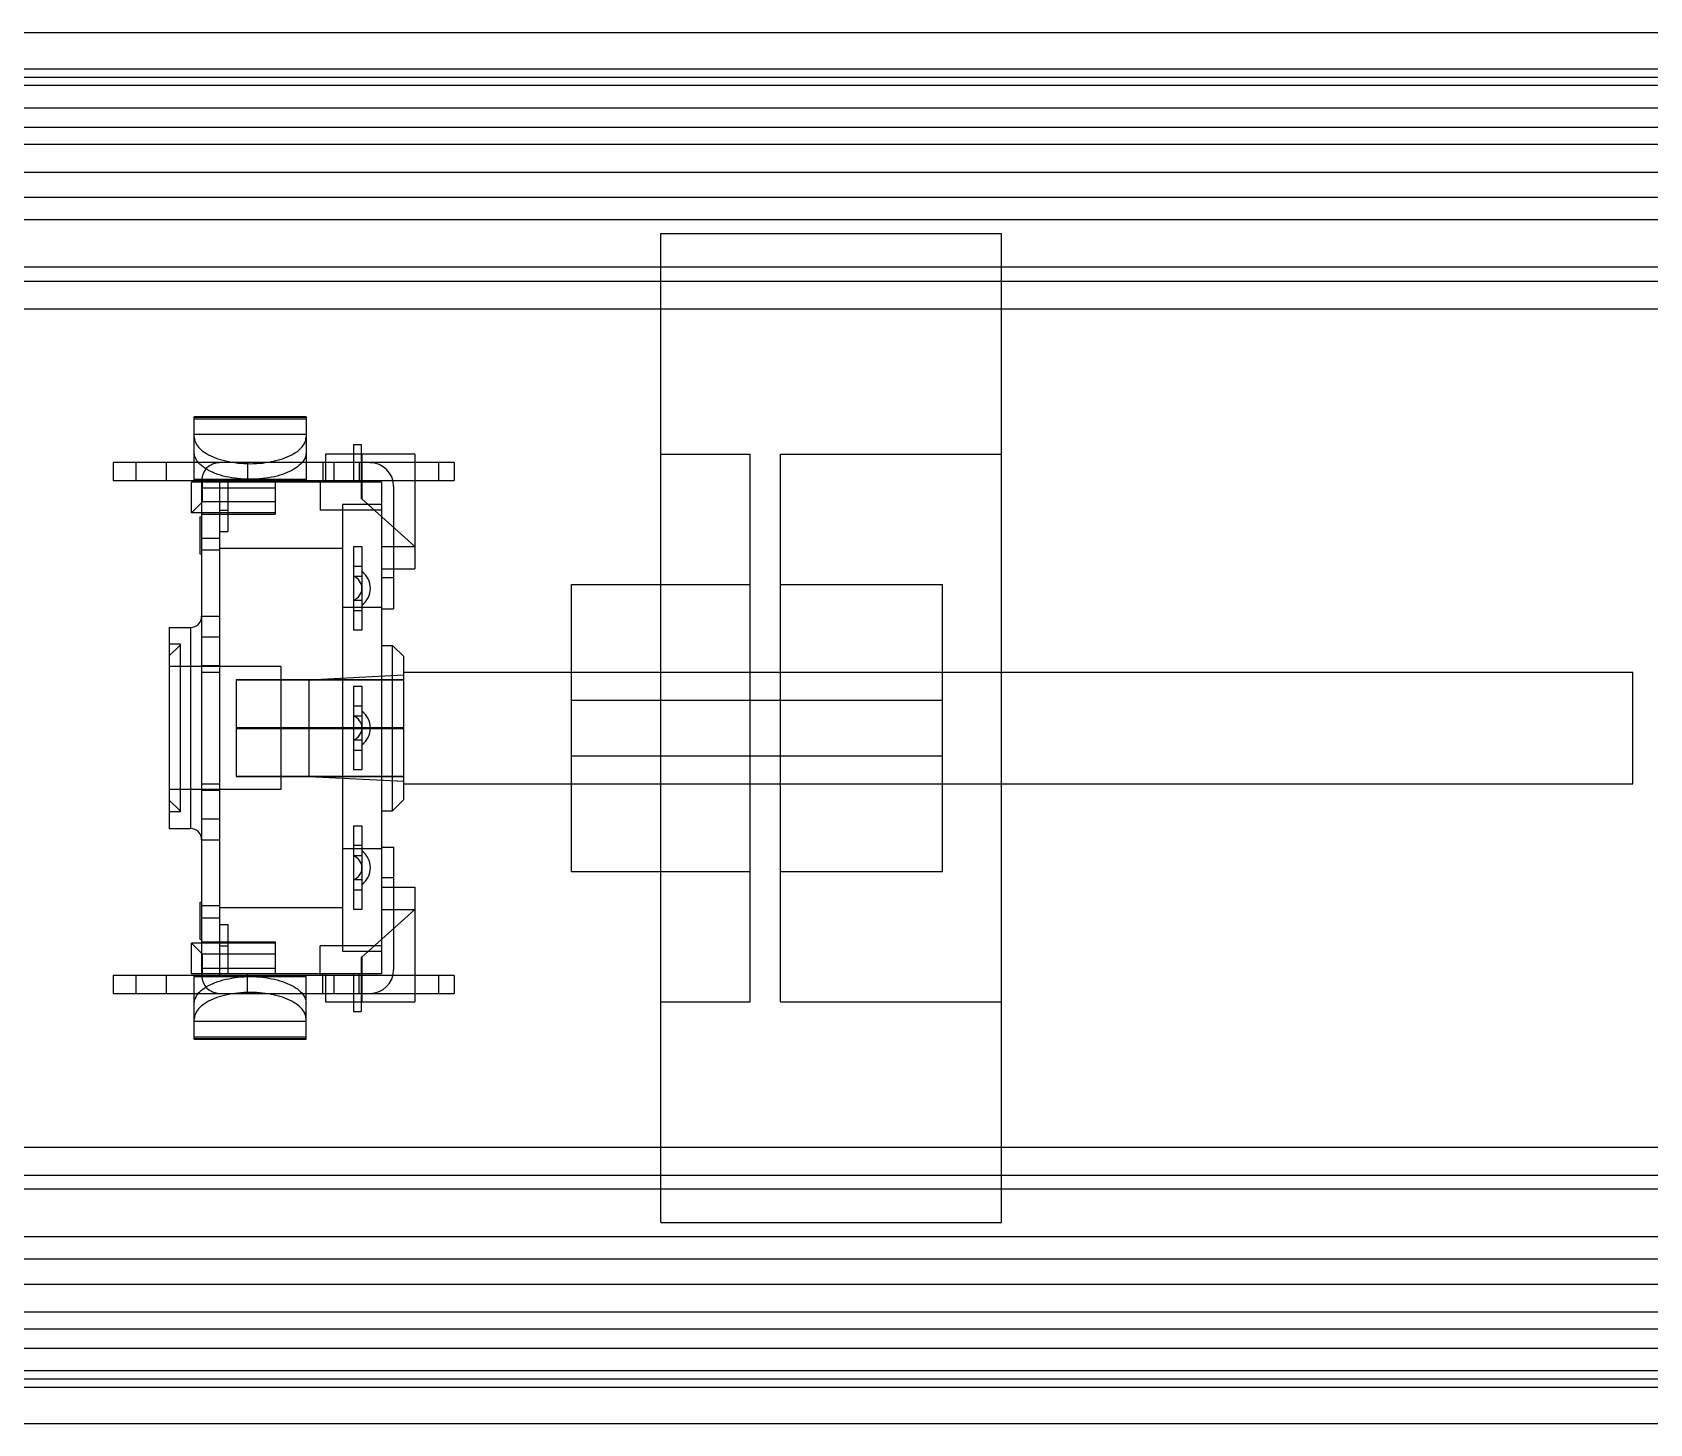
# Model space of a CAD drawing. Header units: inches. Extents: x 0 to 11.7, y 0 to 8.3.
# Drawn here: x 2.722 to 3.862, y 3.074 to 4.054 of the extents above; entities that cross this region are included whole.
import ezdxf

# ---------------------------------------------------------------- set-up
doc = ezdxf.new("R2010")
doc.units = ezdxf.units.IN
doc.header["$LTSCALE"] = 0.64311
doc.header["$MEASUREMENT"] = 0
doc.layers.get('0').update_dxf_attribs({"linetype": 'CONTINUOUS'})
doc.layers.add('02___PRT_ALL_AXES', color=7, linetype='CONTINUOUS')
doc.layers.add('INTFCLR_14433', color=7, linetype='CONTINUOUS')

msp = doc.modelspace()

# ---------------------------------------------------------------- linework, layer by layer
at = {"color": 7, "linetype": 'CONTINUOUS'}
for p, q in [((1.2124, 4.0541), (4.362, 4.0541)), ((1.2124, 4.0285), (4.362, 4.0285)), ((1.2124, 4.0226), (4.362, 4.0226)), ((4.362, 4.0167), (1.2124, 4.0167)), ((1.2124, 4.001), (4.362, 4.001)), ((1.2124, 3.9872), (4.362, 3.9872)), ((1.2124, 3.9754), (4.362, 3.9754)), ((1.2124, 3.9557), (4.362, 3.9557)), ((1.2124, 3.938), (4.362, 3.938)), ((1.2124, 3.9222), (4.362, 3.9222)), ((3.1652, 3.2155), (3.1652, 3.9124)), ((3.1652, 3.9124), (3.4053, 3.9124)), ((3.4053, 3.2155), (3.4053, 3.9124)), ((1.2124, 3.8888), (4.362, 3.8888)), ((1.2124, 3.8789), (4.362, 3.8789)), ((1.2124, 3.8592), (4.3661, 3.8592)), ((3.1652, 3.7569), (3.2282, 3.7569)), ((3.2282, 3.3711), (3.2282, 3.7569)), ((3.2494, 3.7569), (3.4053, 3.7569)), ((3.2494, 3.3711), (3.2494, 3.7569)), ((3.1022, 3.4628), (3.1022, 3.6651)), ((3.1022, 3.6651), (3.2282, 3.6651)), ((3.2494, 3.6651), (3.3636, 3.6651)), ((3.3636, 3.4628), (3.3636, 3.6651)), ((3.1022, 3.5836), (3.3636, 3.5836)), ((3.1022, 3.5443), (3.3636, 3.5443)), ((3.1022, 3.4628), (3.2282, 3.4628)), ((3.2494, 3.4628), (3.3636, 3.4628)), ((3.1652, 3.3711), (3.2282, 3.3711)), ((3.2494, 3.3711), (3.4053, 3.3711)), ((1.2124, 3.2687), (4.362, 3.2687)), ((1.2124, 3.249), (4.362, 3.249)), ((1.2124, 3.2392), (4.362, 3.2392)), ((3.1652, 3.2155), (3.4053, 3.2155)), ((1.2124, 3.2057), (4.362, 3.2057)), ((1.2124, 3.1899), (4.362, 3.1899)), ((1.2124, 3.1722), (4.362, 3.1722)), ((1.2124, 3.1525), (4.362, 3.1525)), ((1.2124, 3.1407), (4.362, 3.1407)), ((1.2124, 3.127), (4.362, 3.127)), ((1.2124, 3.1112), (4.362, 3.1112)), ((1.2124, 3.1053), (4.362, 3.1053)), ((1.2124, 3.0994), (4.362, 3.0994)), ((1.2124, 3.0738), (4.362, 3.0738))]:
    msp.add_line(p, q, dxfattribs=at)
at = {"layer": '02___PRT_ALL_AXES', "color": 7, "linetype": 'CONTINUOUS'}
for p, q in [((2.9841, 3.5246), (2.9841, 3.6033)), ((2.9841, 3.6033), (3.8502, 3.6033)), ((3.8502, 3.5246), (3.8502, 3.6033)), ((2.866, 3.5982), (2.866, 3.5297)), ((2.866, 3.5982), (2.9841, 3.5982)), ((2.866, 3.5979), (2.9841, 3.5979)), ((2.866, 3.5643), (2.9841, 3.5643)), ((2.866, 3.5636), (2.9841, 3.5636)), ((2.866, 3.53), (2.9841, 3.53)), ((2.866, 3.5297), (2.9841, 3.5297)), ((2.9841, 3.5246), (3.8502, 3.5246))]:
    msp.add_line(p, q, dxfattribs=at)
at = {"layer": 'INTFCLR_14433', "color": 6, "linetype": 'CONTINUOUS'}
for p, q in [((2.8364, 3.7384), (2.8364, 3.7833)), ((2.9152, 3.7833), (2.8364, 3.7833)), ((2.9152, 3.7827), (2.8364, 3.7827)), ((2.8364, 3.7818), (2.9152, 3.7818)), ((2.9152, 3.7833), (2.9152, 3.7384)), ((2.9152, 3.7707), (2.8364, 3.7707)), ((2.9486, 3.7638), (2.9486, 3.7372)), ((2.9486, 3.7638), (2.9541, 3.7638)), ((2.9541, 3.7638), (2.9541, 3.7254)), ((2.7793, 3.751), (2.7793, 3.7384)), ((3.0195, 3.751), (2.7793, 3.751)), ((2.7951, 3.751), (2.7951, 3.7384)), ((2.8167, 3.751), (2.8167, 3.7384)), ((2.8738, 3.751), (2.8738, 3.7372)), ((2.927, 3.751), (2.927, 3.7372)), ((2.9289, 3.7569), (2.9289, 3.7372)), ((2.9919, 3.7569), (2.9289, 3.7569)), ((2.9348, 3.751), (2.9348, 3.7384)), ((2.9526, 3.751), (2.9526, 3.7372)), ((2.9545, 3.7569), (2.9545, 3.7254)), ((2.9919, 3.7569), (2.9919, 3.6762)), ((3.0087, 3.7384), (3.0087, 3.751)), ((3.0195, 3.751), (3.0195, 3.7384)), ((2.7793, 3.7384), (3.0195, 3.7384)), ((2.9152, 3.739), (2.8364, 3.739)), ((2.8415, 3.7383), (2.8415, 3.3896)), ((2.8541, 3.7384), (2.8541, 3.3896)), ((2.925, 3.7384), (2.925, 3.7175)), ((2.927, 3.7383), (2.9486, 3.7383)), ((2.8345, 3.7155), (2.8345, 3.7372)), ((2.9683, 3.7372), (2.8345, 3.7372)), ((2.8415, 3.7333), (2.8935, 3.7333)), ((2.8423, 3.7234), (2.8423, 3.7372)), ((2.86, 3.7372), (2.86, 3.7025)), ((2.8935, 3.7372), (2.8935, 3.7146)), ((2.9683, 3.7372), (2.9683, 3.3907)), ((2.9768, 3.7344), (2.9768, 3.648)), ((2.8423, 3.7234), (2.8345, 3.7155)), ((2.8935, 3.7155), (2.8345, 3.7155)), ((2.8935, 3.7234), (2.8423, 3.7234)), ((2.8541, 3.7175), (2.86, 3.7175)), ((2.9683, 3.7175), (2.925, 3.7175)), ((2.9408, 3.7214), (2.9408, 3.4065)), ((2.9683, 3.7214), (2.9408, 3.7214)), ((2.9545, 3.7254), (2.9541, 3.7254)), ((2.9545, 3.7254), (2.9919, 3.6919)), ((2.8404, 3.7128), (2.8415, 3.7131)), ((2.8404, 3.7128), (2.8404, 3.6868)), ((2.8415, 3.7146), (2.8935, 3.7146)), ((2.8415, 3.6978), (2.8541, 3.6978)), ((2.8541, 3.7025), (2.86, 3.7025)), ((2.8404, 3.6868), (2.8415, 3.6865)), ((2.8415, 3.6894), (2.8541, 3.6894)), ((2.8541, 3.6906), (2.9408, 3.6906)), ((2.9486, 3.6919), (2.9486, 3.6329)), ((2.9486, 3.6919), (2.9545, 3.6919)), ((2.9545, 3.6919), (2.9545, 3.6329)), ((2.9683, 3.6919), (2.9919, 3.6919)), ((2.9486, 3.6781), (2.9545, 3.6781)), ((2.9545, 3.6707), (2.9486, 3.6707)), ((2.9683, 3.6762), (2.9919, 3.6762)), ((2.9768, 3.6697), (2.9683, 3.6697)), ((2.9408, 3.649), (2.9683, 3.649)), ((2.9486, 3.654), (2.9545, 3.654)), ((2.9683, 3.648), (2.9768, 3.648)), ((2.8415, 3.6427), (2.8541, 3.6427)), ((2.9545, 3.6466), (2.9486, 3.6466)), ((2.8187, 3.6348), (2.8187, 3.4931)), ((2.8187, 3.6348), (2.8337, 3.6348)), ((2.8337, 3.6348), (2.8337, 3.4931)), ((2.8541, 3.6279), (2.8415, 3.6279)), ((2.9545, 3.6329), (2.9486, 3.6329)), ((2.8266, 3.623), (2.8187, 3.623)), ((2.8187, 3.6148), (2.8266, 3.6226)), ((2.8266, 3.5049), (2.8266, 3.623)), ((2.9683, 3.6222), (2.9762, 3.6222)), ((2.9762, 3.5057), (2.9762, 3.6222)), ((2.9841, 3.6144), (2.9762, 3.6222)), ((2.9841, 3.5136), (2.9841, 3.6144)), ((2.8974, 3.6073), (2.8187, 3.6073)), ((2.8415, 3.6079), (2.8541, 3.6079)), ((2.8415, 3.6033), (2.8541, 3.6033)), ((2.8974, 3.6073), (2.8974, 3.5207)), ((2.8974, 3.598), (2.9171, 3.598)), ((2.9171, 3.598), (2.9841, 3.6015)), ((2.9171, 3.598), (2.9171, 3.5299)), ((2.9486, 3.5935), (2.9486, 3.5344)), ((2.9486, 3.5935), (2.9545, 3.5935)), ((2.9545, 3.5935), (2.9545, 3.5344)), ((2.9486, 3.5797), (2.9545, 3.5797)), ((2.9545, 3.5723), (2.9486, 3.5723)), ((2.8974, 3.564), (2.9841, 3.564)), ((2.9486, 3.5556), (2.9545, 3.5556)), ((2.9545, 3.5482), (2.9486, 3.5482)), ((2.9545, 3.5344), (2.9486, 3.5344)), ((2.8415, 3.5246), (2.8541, 3.5246)), ((2.8974, 3.5299), (2.9171, 3.5299)), ((2.9171, 3.5299), (2.9841, 3.5264)), ((2.8974, 3.5207), (2.8187, 3.5207)), ((2.8187, 3.5132), (2.8266, 3.5053)), ((2.8541, 3.52), (2.8415, 3.52)), ((2.9841, 3.5136), (2.9762, 3.5057)), ((2.8266, 3.5049), (2.8187, 3.5049)), ((2.8415, 3.5), (2.8541, 3.5)), ((2.9683, 3.5057), (2.9762, 3.5057)), ((2.8187, 3.4931), (2.8337, 3.4931)), ((2.9486, 3.4951), (2.9486, 3.436)), ((2.9486, 3.4951), (2.9545, 3.4951)), ((2.9545, 3.4951), (2.9545, 3.436)), ((2.8415, 3.4852), (2.8541, 3.4852)), ((2.9683, 3.4789), (2.9408, 3.4789)), ((2.9486, 3.4813), (2.9545, 3.4813)), ((2.9683, 3.4799), (2.9768, 3.4799)), ((2.9768, 3.4799), (2.9768, 3.3935)), ((2.9545, 3.4739), (2.9486, 3.4739)), ((2.9486, 3.4572), (2.9545, 3.4572)), ((2.9768, 3.4583), (2.9683, 3.4583)), ((2.9545, 3.4498), (2.9486, 3.4498)), ((2.9683, 3.4518), (2.9919, 3.4518)), ((2.9919, 3.4518), (2.9919, 3.3711)), ((2.8404, 3.4411), (2.8415, 3.4414)), ((2.8404, 3.4411), (2.8404, 3.4152)), ((2.8541, 3.4386), (2.8415, 3.4386)), ((2.9408, 3.4373), (2.8541, 3.4373)), ((2.9545, 3.436), (2.9486, 3.436)), ((2.9919, 3.436), (2.9545, 3.4025)), ((2.9683, 3.436), (2.9919, 3.436)), ((2.8415, 3.4301), (2.8541, 3.4301)), ((2.8541, 3.4254), (2.86, 3.4254)), ((2.86, 3.4254), (2.86, 3.3907)), ((2.8345, 3.3907), (2.8345, 3.4124)), ((2.8935, 3.4124), (2.8345, 3.4124)), ((2.8345, 3.4124), (2.8423, 3.4045)), ((2.8404, 3.4152), (2.8415, 3.4148)), ((2.8415, 3.4134), (2.8935, 3.4134)), ((2.8541, 3.4104), (2.86, 3.4104)), ((2.8935, 3.4134), (2.8935, 3.3907)), ((2.9683, 3.4104), (2.925, 3.4104)), ((2.925, 3.3896), (2.925, 3.4104)), ((2.8423, 3.3907), (2.8423, 3.4045)), ((2.8935, 3.4045), (2.8423, 3.4045)), ((2.9683, 3.4065), (2.9408, 3.4065)), ((2.9545, 3.4025), (2.9541, 3.4025)), ((2.9541, 3.4025), (2.9541, 3.3642)), ((2.9545, 3.4025), (2.9545, 3.3711)), ((2.7793, 3.3896), (2.7793, 3.377)), ((3.0195, 3.3896), (2.7793, 3.3896)), ((2.7951, 3.3896), (2.7951, 3.377)), ((2.8167, 3.3896), (2.8167, 3.377)), ((2.9683, 3.3907), (2.8345, 3.3907)), ((2.8364, 3.3446), (2.8364, 3.3896)), ((2.8364, 3.3889), (2.9152, 3.3889)), ((2.8415, 3.3947), (2.8935, 3.3947)), ((2.8542, 3.3896), (2.8542, 3.3907)), ((2.8738, 3.377), (2.8738, 3.3907)), ((2.9152, 3.3446), (2.9152, 3.3896)), ((2.927, 3.377), (2.927, 3.3907)), ((2.9289, 3.3907), (2.9289, 3.3711)), ((2.9348, 3.3896), (2.9348, 3.377)), ((2.9486, 3.3907), (2.9486, 3.3642)), ((2.9526, 3.377), (2.9526, 3.3907)), ((3.0087, 3.377), (3.0087, 3.3896)), ((3.0195, 3.3896), (3.0195, 3.377)), ((2.7793, 3.377), (3.0195, 3.377)), ((2.8364, 3.377), (2.9152, 3.377)), ((2.9289, 3.3711), (2.9919, 3.3711)), ((2.9486, 3.3642), (2.9541, 3.3642)), ((2.9152, 3.3572), (2.8364, 3.3572)), ((2.9152, 3.3461), (2.8364, 3.3461)), ((2.8364, 3.3453), (2.9152, 3.3453)), ((2.8364, 3.3446), (2.9152, 3.3446))]:
    msp.add_line(p, q, dxfattribs=at)
for centre, radius, start, end in [((2.8542, 3.7383), 0.0126, 90, 180), ((2.9603, 3.7344), 0.0165, 0, 90), ((2.9457, 3.6624), 0.00886, 289.4712, 70.5288), ((2.9457, 3.6624), 0.0148, 306.8699, 53.1301), ((2.8337, 3.6427), 0.00787, 270, 360), ((2.9457, 3.564), 0.00886, 289.4712, 70.5288), ((2.9457, 3.564), 0.0148, 306.8699, 53.1301), ((2.8337, 3.4852), 0.00787, 0, 90), ((2.9457, 3.4655), 0.0148, 306.8699, 53.1301), ((2.9457, 3.4655), 0.00886, 289.4712, 70.5288), ((2.8542, 3.3896), 0.0126, 180, 270), ((2.9603, 3.3935), 0.0165, 270, 360)]:
    msp.add_arc(centre, radius, start, end, dxfattribs=at)
for points, knots in [([(2.8364, 3.769), (2.8364, 3.7676), (2.8372, 3.7645), (2.8404, 3.7604), (2.8452, 3.7569), (2.8514, 3.7541), (2.8589, 3.7519), (2.8671, 3.7505), (2.8729, 3.7502), (2.8758, 3.7502)], [0, 0, 0, 0, 0.09182, 0.196633, 0.321602, 0.467929, 0.633128, 0.812505, 1, 1, 1, 1]), ([(2.8758, 3.7502), (2.8787, 3.7502), (2.8845, 3.7505), (2.8927, 3.7519), (2.9001, 3.7541), (2.9064, 3.7569), (2.9112, 3.7604), (2.9144, 3.7645), (2.9152, 3.7676), (2.9152, 3.769)], [0, 0, 0, 0, 0.187495, 0.366872, 0.532071, 0.678398, 0.803367, 0.90818, 1, 1, 1, 1]), ([(2.8758, 3.7392), (2.8729, 3.7392), (2.8671, 3.7395), (2.8589, 3.7408), (2.8514, 3.743), (2.8452, 3.7459), (2.8404, 3.7494), (2.8372, 3.7534), (2.8364, 3.7565), (2.8364, 3.7579)], [0, 0, 0, 0, 0.187495, 0.366872, 0.532071, 0.678398, 0.803367, 0.90818, 1, 1, 1, 1]), ([(2.9152, 3.7579), (2.9152, 3.7565), (2.9144, 3.7534), (2.9112, 3.7494), (2.9064, 3.7459), (2.9001, 3.743), (2.8927, 3.7408), (2.8845, 3.7395), (2.8787, 3.7392), (2.8758, 3.7392)], [0, 0, 0, 0, 0.09182, 0.196633, 0.321602, 0.467929, 0.633128, 0.812505, 1, 1, 1, 1]), ([(2.8364, 3.37), (2.8364, 3.3714), (2.8372, 3.3745), (2.8404, 3.3786), (2.8452, 3.3821), (2.8514, 3.3849), (2.8589, 3.3871), (2.8671, 3.3885), (2.8729, 3.3888), (2.8758, 3.3888)], [0, 0, 0, 0, 0.09182, 0.196633, 0.321602, 0.467929, 0.633128, 0.812505, 1, 1, 1, 1]), ([(2.8758, 3.3888), (2.8787, 3.3888), (2.8845, 3.3885), (2.8927, 3.3871), (2.9001, 3.3849), (2.9064, 3.3821), (2.9112, 3.3786), (2.9144, 3.3745), (2.9152, 3.3714), (2.9152, 3.37)], [0, 0, 0, 0, 0.187495, 0.366872, 0.532071, 0.678398, 0.803367, 0.90818, 1, 1, 1, 1]), ([(2.8758, 3.3777), (2.8729, 3.3777), (2.8671, 3.3774), (2.8589, 3.376), (2.8514, 3.3739), (2.8452, 3.371), (2.8404, 3.3675), (2.8372, 3.3635), (2.8364, 3.3603), (2.8364, 3.3589)], [0, 0, 0, 0, 0.187495, 0.366872, 0.532071, 0.678398, 0.803367, 0.90818, 1, 1, 1, 1]), ([(2.9152, 3.3589), (2.9152, 3.3603), (2.9144, 3.3635), (2.9112, 3.3675), (2.9064, 3.371), (2.9001, 3.3739), (2.8927, 3.376), (2.8845, 3.3774), (2.8787, 3.3777), (2.8758, 3.3777)], [0, 0, 0, 0, 0.09182, 0.196633, 0.321602, 0.467929, 0.633128, 0.812505, 1, 1, 1, 1])]:
    msp.add_open_spline(points, degree=3, knots=knots, dxfattribs=at)

doc.saveas('drawing.dxf')
